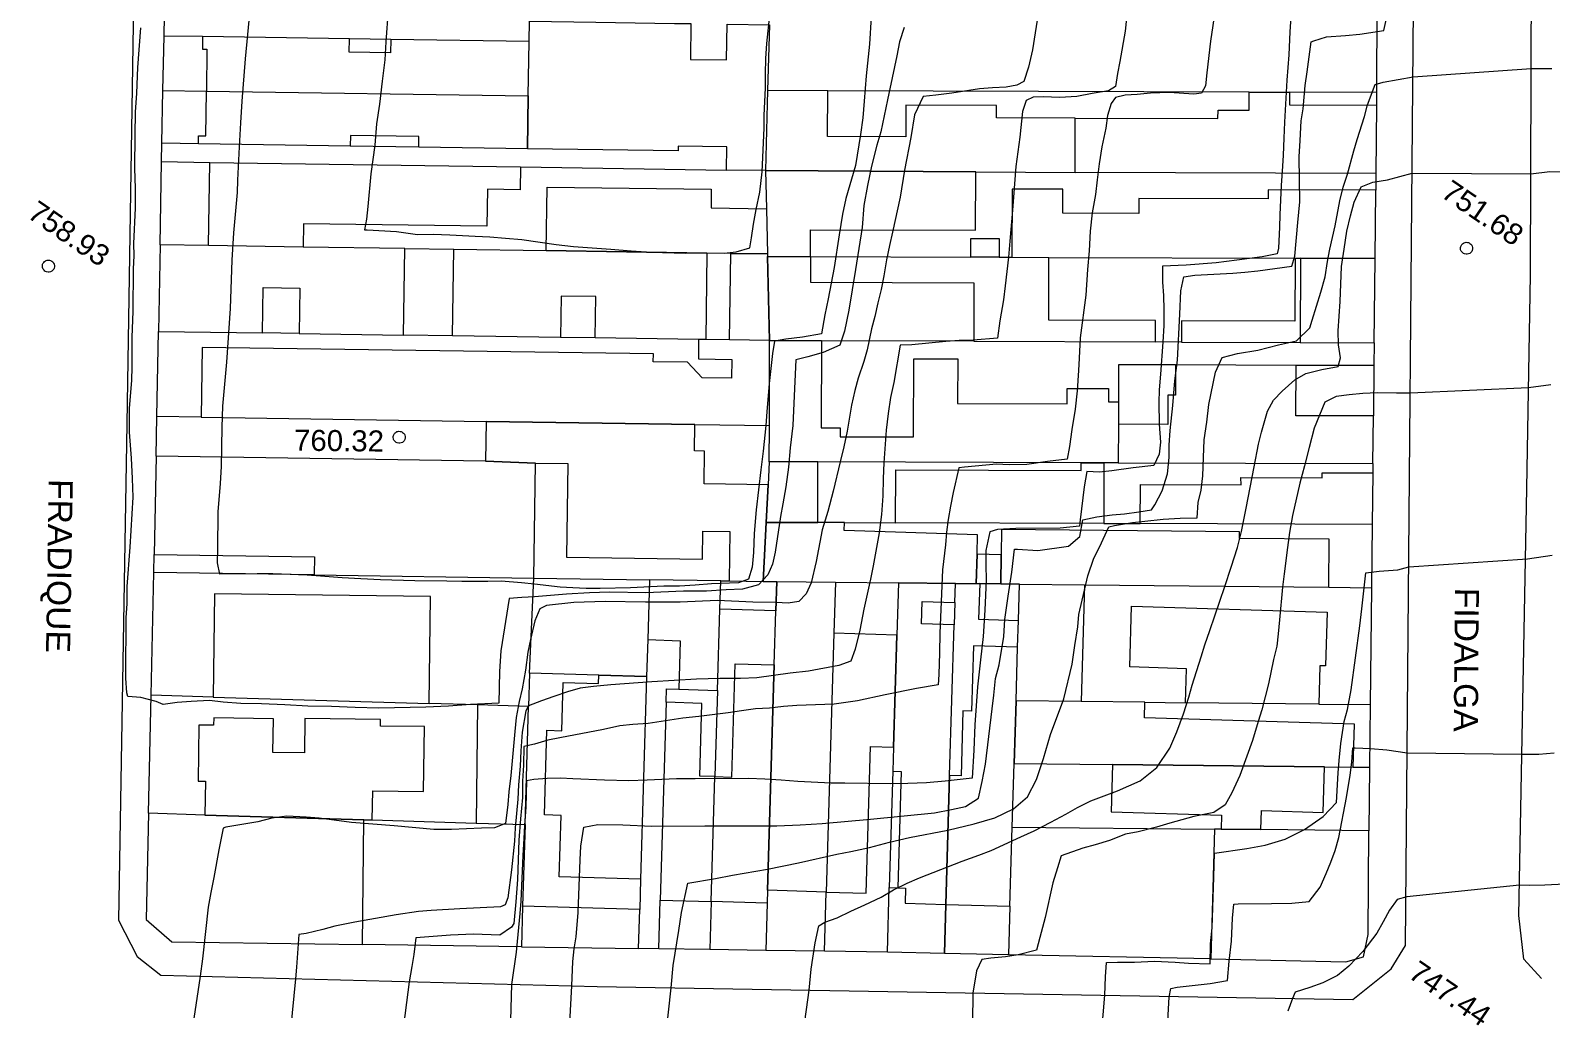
# Model space of a CAD drawing. Header units: metres. Extents: x 322294 to 7190115, y 7390841 to 10157759.
# Drawn here: x 323937 to 324063.3, y 7393684.5 to 7393765.8 of the extents above; entities that cross this region are included whole.
import ezdxf
from ezdxf.enums import TextEntityAlignment as Align

# ---------------------------------------------------------------- set-up
doc = ezdxf.new("R2010")
doc.units = ezdxf.units.M
doc.layers.get('0').update_dxf_attribs({"lineweight": 18})
for name, color, linetype, lineweight in [('100_SIST_VIARIO_MEIO_FIO', 1, 'Continuous', 18), ('160_P_SIMP_ASF_TOP', 7, 'Continuous', 18), ('206_MURO_E_MURO_ARRIMO', 7, 'Continuous', 18), ('214_PROJ_BEIRAL_EDIF', 10, 'Continuous', 18), ('600_CURVA_MESTRA', 14, 'Continuous', 18), ('604_CURVA_INTERM', 7, 'Continuous', 18), ('606_PTO_COTADO', 7, 'Continuous', 18), ('608_PTO_COTADO_INTERVIA', 1, 'Continuous', 18)]:
    doc.layers.add(name, color=color, linetype=linetype, lineweight=lineweight)
doc.styles.add('Style-Arial', font='arial.ttf', dxfattribs={"height": 1.75})

# ---------------------------------------------------------------- blocks, each defined once
blk = doc.blocks.new('SP09')
at = {"color": 0, "linetype": 'Continuous'}
blk.add_lwpolyline([(-0.03, -0.51), (-0.14, -0.49), (-0.24, -0.46), (-0.31, -0.42), (-0.35, -0.39), (-0.42, -0.31), (-0.47, -0.24), (-0.51, -0.15), (-0.52, -0.09), (-0.52, 0.03), (-0.51, 0.11), (-0.48, 0.2), (-0.44, 0.27), (-0.4, 0.33), (-0.32, 0.39), (-0.23, 0.44), (-0.15, 0.48), (-0.1, 0.48), (-0.03, 0.48), (0.08, 0.48), (0.19, 0.44), (0.27, 0.4), (0.35, 0.32), (0.41, 0.23), (0.46, 0.11), (0.48, 0.03), (0.48, -0.03), (0.47, -0.08), (0.44, -0.21), (0.38, -0.3), (0.31, -0.38), (0.23, -0.44), (0.1, -0.49), (0.02, -0.51)], close=True, dxfattribs=at)

msp = doc.modelspace()

# ---------------------------------------------------------------- linework, layer by layer
at = {"layer": '100_SIST_VIARIO_MEIO_FIO'}
for points in [[(323990.408, 7393900.111), (323984.434, 7393900.16), (323952.777, 7393900.413), (323950.067, 7393899.468), (323948.679, 7393897.831), (323947.925, 7393895.692), (323946.664, 7393836.094), (323945.014, 7393733.09), (323944.337, 7393691.847), (323945.896, 7393688.851), (323947.85, 7393687.281), (323984.107, 7393686.335), (324046.88, 7393685.265), (324050.056, 7393687.828), (324051.265, 7393689.751), (324052.699, 7393858.481)], [(324062.552, 7393687.01), (324061.091, 7393688.617), (324060.676, 7393692.233), (324061.319, 7393727.717), (324061.64, 7393745.459), (324061.802, 7393795.478), (324061.846, 7393817.528), (324062.314, 7393852.055)]]:
    msp.add_lwpolyline(points, dxfattribs=at)
at = {"layer": '206_MURO_E_MURO_ARRIMO'}
for p, q in [((324048.86, 7393767.932), (324048.855, 7393760.601)), ((323948.113, 7393765.289), (323948.144, 7393766.977)), ((323948.028, 7393760.763), (323948.113, 7393765.289)), ((323947.946, 7393756.381), (323948.028, 7393760.763)), ((324048.855, 7393760.601), (324048.844, 7393759.556)), ((323947.917, 7393754.859), (323947.946, 7393756.381)), ((323947.788, 7393747.943), (323947.917, 7393754.859)), ((324048.788, 7393753.876), (324048.775, 7393752.495)), ((323947.521, 7393733.695), (323947.653, 7393740.761)), ((324048.65, 7393739.809), (324048.631, 7393737.915)), ((324048.631, 7393737.915), (324048.59, 7393733.741)), ((323947.459, 7393730.39), (323947.521, 7393733.695)), ((324048.551, 7393729.778), (324048.542, 7393729.007)), ((324048.493, 7393724.733), (324048.433, 7393719.472)), ((323947.278, 7393720.731), (323947.306, 7393722.217)), ((323947.048, 7393710.538), (323947.278, 7393720.731)), ((324048.433, 7393719.472), (324048.322, 7393709.76)), ((323946.827, 7393700.73), (323947.048, 7393710.538)), ((324048.322, 7393709.76), (324048.262, 7393704.563)), ((324048.262, 7393704.563), (324048.202, 7393699.285)), ((323989.218, 7393689.47), (323987.538, 7393689.494)), ((323993.453, 7393689.41), (323989.218, 7393689.47)), ((323998.104, 7393689.343), (323993.453, 7393689.41)), ((324002.982, 7393689.273), (323998.104, 7393689.343)), ((324008.209, 7393689.199), (324002.982, 7393689.273)), ((324035.066, 7393688.636), (324018.275, 7393688.988))]:
    msp.add_line(p, q, dxfattribs=at)
for points in [[(323951.316, 7393765.241), (323948.113, 7393765.289)], [(323966.946, 7393765.011), (323963.513, 7393765.061)], [(323948.028, 7393760.763), (323951.634, 7393760.709)], [(324038.277, 7393760.635), (324003.254, 7393760.746)], [(324048.855, 7393760.601), (324041.608, 7393760.624)], [(323950.985, 7393756.337), (323947.946, 7393756.381)], [(323969.277, 7393756.067), (323963.586, 7393756.151)], [(323947.917, 7393754.859), (323951.919, 7393754.799)], [(323977.735, 7393754.414), (323994.837, 7393754.159)], [(323968.117, 7393747.641), (323972.19, 7393747.58)], [(324001.826, 7393746.974), (324015.147, 7393746.931)], [(324017.494, 7393746.923), (324018.559, 7393746.92)], [(323959.355, 7393740.586), (323956.296, 7393740.632)], [(323972.092, 7393740.395), (323968.018, 7393740.456)], [(323983.945, 7393740.218), (323981.052, 7393740.261)], [(324015.384, 7393739.937), (324030.469, 7393739.879)], [(324032.63, 7393739.871), (324042.504, 7393739.833)], [(324032.148, 7393737.969), (324027.419, 7393737.984), (324027.408, 7393734.903)], [(324048.631, 7393737.915), (324042.166, 7393737.936)], [(323951.199, 7393733.64), (323947.521, 7393733.695)], [(324004.646, 7393724.876), (324008.893, 7393724.862)], [(324026.18, 7393724.806), (324029.218, 7393724.796)], [(323960.599, 7393720.537), (323947.278, 7393720.731)], [(324044.879, 7393719.509), (324048.433, 7393719.472)], [(324013.806, 7393718.231), (324013.751, 7393716.387)], [(323978.477, 7393712.381), (323978.395, 7393709.602)], [(323989.825, 7393709.951), (323989.858, 7393711.066), (323990.884, 7393711.036)], [(323994.092, 7393710.942), (323993.88, 7393703.787)], [(323952.193, 7393710.384), (323947.048, 7393710.538)], [(323974.167, 7393709.729), (323970.138, 7393709.849)], [(324029.605, 7393709.957), (324032.972, 7393709.921)], [(324044.049, 7393709.805), (324048.322, 7393709.76)], [(324008.655, 7393704.229), (324008.369, 7393694.576)], [(324046.902, 7393704.577), (324048.262, 7393704.563)], [(324018.589, 7393699.588), (324035.385, 7393699.416)], [(323987.709, 7393695.25), (323987.634, 7393692.732)], [(323989.218, 7393689.47), (323989.338, 7393693.526)], [(323993.571, 7393693.4), (323993.453, 7393689.41)], [(323998.22, 7393693.261), (323998.104, 7393689.343)], [(324002.982, 7393689.273), (324003.128, 7393694.192)]]:
    msp.add_lwpolyline(points, dxfattribs=at)
at = {"layer": '214_PROJ_BEIRAL_EDIF'}
for points in [[(323994.837, 7393754.159), (323994.859, 7393756.085), (323990.827, 7393756.146), (323990.819, 7393755.763), (323978.315, 7393755.933), (323978.378, 7393760.312), (323978.444, 7393764.841), (323978.468, 7393766.525), (323983.979, 7393766.443), (323990.534, 7393766.345), (323991.877, 7393766.325), (323991.841, 7393763.355), (323994.856, 7393763.314), (323994.891, 7393766.28), (323998.409, 7393766.227), (323998.26, 7393760.762), (323998.077, 7393754.11)], [(323951.634, 7393760.709), (323978.378, 7393760.312), (323978.444, 7393764.841), (323966.946, 7393765.011), (323966.929, 7393763.908), (323963.496, 7393763.958), (323963.513, 7393765.061), (323951.316, 7393765.241), (323951.308, 7393764.202), (323951.683, 7393764.199)], [(323951.634, 7393760.709), (323978.378, 7393760.312), (323978.315, 7393755.933), (323969.277, 7393756.067), (323969.291, 7393756.954), (323963.595, 7393757.028), (323963.586, 7393756.151), (323950.985, 7393756.337), (323950.991, 7393756.999), (323951.581, 7393756.995)], [(324003.254, 7393760.746), (323998.26, 7393760.762), (323998.077, 7393754.11), (324015.543, 7393754.006), (324023.806, 7393753.956), (324023.817, 7393758.482), (324017.261, 7393758.503), (324017.263, 7393759.532), (324009.749, 7393759.554), (324009.737, 7393756.919), (324003.244, 7393756.945)], [(324038.277, 7393760.635), (324041.608, 7393760.624), (324041.603, 7393759.577), (324048.844, 7393759.556), (324048.788, 7393753.876), (324023.806, 7393753.956), (324023.817, 7393758.482), (324035.672, 7393758.442), (324035.681, 7393759.127), (324038.271, 7393759.121)], [(323977.735, 7393754.414), (323977.707, 7393752.518), (323974.987, 7393752.565), (323974.942, 7393749.492), (323959.711, 7393749.7), (323959.683, 7393747.766), (323951.821, 7393747.883), (323951.919, 7393754.799)], [(324001.826, 7393746.974), (324001.832, 7393749.208), (324015.528, 7393749.167), (324015.543, 7393754.006), (323998.077, 7393754.11), (323998.153, 7393750.945), (323998.243, 7393747.193), (323998.248, 7393746.985)], [(323998.243, 7393747.193), (323995.202, 7393747.239), (323993.217, 7393747.268), (323979.858, 7393747.467), (323979.932, 7393752.739), (323993.582, 7393752.56), (323993.562, 7393751.01), (323998.153, 7393750.945)], [(324018.559, 7393746.92), (324021.632, 7393746.91), (324042.079, 7393746.845), (324042.525, 7393746.843), (324048.719, 7393746.823), (324048.775, 7393752.495), (324039.856, 7393752.519), (324039.854, 7393751.756), (324029.101, 7393751.792), (324029.096, 7393750.547), (324022.783, 7393750.571), (324022.792, 7393752.565), (324018.582, 7393752.578)], [(323956.296, 7393740.632), (323956.342, 7393744.396), (323959.406, 7393744.356), (323959.355, 7393740.586), (323968.018, 7393740.456), (323968.117, 7393747.641), (323959.683, 7393747.766), (323951.821, 7393747.883), (323947.788, 7393747.943), (323947.653, 7393740.761)], [(323979.858, 7393747.467), (323993.217, 7393747.268), (323993.118, 7393740.081), (323992.528, 7393740.09), (323983.945, 7393740.218), (323983.986, 7393743.655), (323981.102, 7393743.693), (323981.052, 7393740.261), (323972.092, 7393740.395), (323972.19, 7393747.58)], [(324017.494, 7393746.923), (324015.147, 7393746.931), (324015.153, 7393748.478), (324017.5, 7393748.47)], [(323995.104, 7393740.051), (323995.202, 7393747.239), (323998.243, 7393747.193), (323998.248, 7393746.985), (323998.419, 7393740.002)], [(324015.384, 7393739.937), (324002.725, 7393739.985), (323998.419, 7393740.002), (323998.248, 7393746.985), (324001.826, 7393746.974), (324001.82, 7393744.839), (324015.394, 7393744.797)], [(324032.63, 7393739.871), (324030.469, 7393739.879), (324030.473, 7393741.662), (324021.614, 7393741.685), (324021.632, 7393746.91), (324042.079, 7393746.845), (324042.058, 7393741.601), (324032.636, 7393741.634)], [(324048.65, 7393739.809), (324048.719, 7393746.823), (324042.525, 7393746.843), (324042.504, 7393739.833)], [(323995.104, 7393740.051), (323993.118, 7393740.081), (323992.528, 7393740.09), (323992.507, 7393738.469), (323995.297, 7393738.436), (323995.265, 7393736.869), (323992.828, 7393736.903), (323991.607, 7393738.201), (323988.759, 7393738.238), (323988.765, 7393738.9), (323951.273, 7393739.408), (323951.199, 7393733.64), (323974.874, 7393733.288), (323992.22, 7393733.029), (323998.405, 7393732.937), (323998.419, 7393740.002)], [(324027.391, 7393729.845), (324026.196, 7393729.848), (324024.31, 7393729.854), (324002.437, 7393729.923), (323998.397, 7393729.936), (323998.405, 7393732.937), (323998.419, 7393740.002), (324002.725, 7393739.985), (324002.704, 7393732.74), (324004.279, 7393732.739), (324004.278, 7393732.012), (324010.388, 7393731.994), (324010.406, 7393738.493), (324014.056, 7393738.476), (324014.041, 7393734.776), (324023.139, 7393734.747), (324023.139, 7393736.02), (324026.586, 7393736.009), (324026.583, 7393734.908), (324027.408, 7393734.903), (324027.402, 7393733.047)], [(324027.402, 7393733.047), (324027.391, 7393729.845), (324048.551, 7393729.778), (324048.59, 7393733.741), (324042.148, 7393733.755), (324042.166, 7393737.936), (324032.148, 7393737.969), (324032.132, 7393735.469), (324031.514, 7393735.468), (324031.507, 7393733.036)], [(323995.07, 7393720.034), (323997.882, 7393719.993), (323998.136, 7393724.897), (323998.297, 7393728.012), (323992.983, 7393728.092), (323993.021, 7393730.818), (323992.191, 7393730.829), (323992.22, 7393733.029), (323974.874, 7393733.288), (323974.828, 7393729.98), (323978.981, 7393729.824), (323981.66, 7393729.792), (323981.559, 7393722.005), (323992.838, 7393721.85), (323992.868, 7393724.158), (323995.125, 7393724.126)], [(323978.981, 7393729.824), (323974.828, 7393729.98), (323947.459, 7393730.39), (323947.306, 7393722.217), (323960.615, 7393722.031), (323960.599, 7393720.537), (323978.841, 7393720.271)], [(323998.297, 7393728.012), (323998.136, 7393724.897), (324002.422, 7393724.883), (324002.437, 7393729.923), (323998.397, 7393729.936)], [(324008.893, 7393724.862), (324008.905, 7393729.265), (324024.307, 7393729.218), (324024.31, 7393729.854), (324026.196, 7393729.848), (324026.18, 7393724.806)], [(324029.218, 7393724.796), (324029.232, 7393728.036), (324037.589, 7393728.006), (324037.583, 7393728.616), (324044.32, 7393728.593), (324044.32, 7393729.017), (324048.542, 7393729.007), (324048.493, 7393724.733)], [(324004.646, 7393724.876), (324002.422, 7393724.883), (323998.136, 7393724.897), (323997.882, 7393719.993), (323999.013, 7393719.982), (324003.891, 7393719.931), (324009.119, 7393719.877), (324013.854, 7393719.829), (324015.581, 7393719.811), (324015.658, 7393722.26), (324015.709, 7393723.873), (324004.626, 7393724.208)], [(324019.187, 7393719.774), (324024.597, 7393719.718), (324044.879, 7393719.509), (324044.919, 7393723.49), (324037.454, 7393723.564), (324037.455, 7393724.097), (324017.686, 7393724.3), (324017.668, 7393722.203), (324017.642, 7393719.79)], [(324015.883, 7393719.808), (324017.642, 7393719.79), (324017.668, 7393722.203), (324015.658, 7393722.26), (324015.581, 7393719.811)], [(323988.299, 7393715.155), (323988.208, 7393712.088), (323984.237, 7393712.208), (323978.477, 7393712.381), (323978.841, 7393720.271), (323988.447, 7393720.131)], [(323990.884, 7393711.036), (323994.092, 7393710.942), (323994.292, 7393717.676), (323994.362, 7393720.045), (323988.447, 7393720.131), (323988.299, 7393715.155), (323991.003, 7393715.07)], [(323994.362, 7393720.045), (323995.07, 7393720.034), (323997.882, 7393719.993), (323999.013, 7393719.982), (323998.941, 7393717.536), (323994.292, 7393717.676)], [(324003.765, 7393715.682), (324003.128, 7393694.192), (323998.252, 7393694.34), (323998.807, 7393713.053), (323998.941, 7393717.536), (323999.013, 7393719.982), (324003.891, 7393719.931)], [(324009.075, 7393694.546), (324009.726, 7393694.524), (324009.688, 7393693.265), (324013.061, 7393693.165), (324013.379, 7393703.866), (324013.751, 7393716.387), (324011.033, 7393716.47), (324011.085, 7393718.314), (324013.806, 7393718.231), (324013.854, 7393719.829), (324009.119, 7393719.877), (324008.99, 7393715.528), (324008.714, 7393706.226), (324008.655, 7393704.229), (324009.358, 7393704.209)], [(324019.097, 7393716.751), (324019.187, 7393719.774), (324017.642, 7393719.79), (324015.883, 7393719.808), (324015.79, 7393716.846)], [(324018.899, 7393710.069), (324019.031, 7393714.53), (324019.097, 7393716.751), (324019.187, 7393719.774), (324024.597, 7393719.718), (324024.308, 7393710.012)], [(323952.193, 7393710.384), (323970.138, 7393709.849), (323970.258, 7393718.731), (323952.31, 7393718.971)], [(324044.049, 7393709.805), (324032.972, 7393709.921), (324033.056, 7393712.745), (324028.354, 7393712.889), (324028.499, 7393717.93), (324044.744, 7393717.451), (324044.609, 7393712.973), (324044.146, 7393712.987)], [(324003.128, 7393694.192), (324006.448, 7393694.092), (324006.813, 7393706.281), (324008.714, 7393706.226), (324008.99, 7393715.528), (324003.765, 7393715.682)], [(324018.394, 7393693.006), (324018.589, 7393699.588), (324018.745, 7393704.867), (324018.899, 7393710.069), (324019.031, 7393714.53), (324015.367, 7393714.638), (324015.208, 7393709.207), (324014.485, 7393709.23), (324014.326, 7393703.834), (324013.379, 7393703.866), (324013.061, 7393693.165)], [(323987.709, 7393695.25), (323980.947, 7393695.448), (323981.102, 7393700.556), (323979.718, 7393700.607), (323979.925, 7393707.63), (323981.162, 7393707.595), (323981.278, 7393711.601), (323984.217, 7393711.502), (323984.237, 7393712.208), (323988.208, 7393712.088)], [(323993.571, 7393693.4), (323993.88, 7393703.787), (323995.289, 7393703.742), (323995.569, 7393713.153), (323998.807, 7393713.053), (323998.252, 7393694.34), (323998.22, 7393693.261)], [(323974.167, 7393709.729), (323974.034, 7393699.922), (323978.105, 7393699.801), (323978.395, 7393709.602)], [(323989.825, 7393709.951), (323989.338, 7393693.526), (323993.571, 7393693.4), (323993.88, 7393703.787), (323992.619, 7393703.827), (323992.794, 7393709.866)], [(324029.605, 7393709.957), (324024.308, 7393710.012), (324018.899, 7393710.069), (324018.745, 7393704.867), (324026.923, 7393704.783), (324044.517, 7393704.602), (324046.902, 7393704.577), (324047.006, 7393708.141), (324029.569, 7393708.649)], [(323951.517, 7393700.591), (323964.71, 7393700.199), (323965.42, 7393700.178), (323965.456, 7393702.6), (323969.669, 7393702.537), (323969.741, 7393707.931), (323966.1, 7393707.978), (323966.107, 7393708.519), (323959.826, 7393708.606), (323959.783, 7393705.749), (323957.165, 7393705.786), (323957.199, 7393708.576), (323952.243, 7393708.651), (323952.227, 7393708.044), (323951.015, 7393708.062), (323950.949, 7393703.403), (323951.554, 7393703.401)], [(324044.517, 7393704.602), (324026.923, 7393704.783), (324026.811, 7393700.841), (324035.975, 7393700.573), (324035.946, 7393699.411), (324039.24, 7393699.377), (324039.291, 7393700.954), (324044.404, 7393700.807)], [(323951.517, 7393700.591), (323946.827, 7393700.73), (323946.629, 7393691.901), (323948.765, 7393690.048), (323964.612, 7393689.822), (323964.71, 7393700.199)], [(323978.105, 7393699.801), (323977.904, 7393693.025), (323977.804, 7393689.633), (323964.612, 7393689.822), (323964.71, 7393700.199), (323965.42, 7393700.178), (323974.034, 7393699.922)], [(324039.24, 7393699.377), (324035.946, 7393699.411), (324035.385, 7393699.416), (324035.066, 7393688.636), (324046.302, 7393688.401), (324047.766, 7393688.804), (324048.151, 7393690.674), (324048.202, 7393699.285)], [(324013.061, 7393693.165), (324012.94, 7393689.1), (324008.209, 7393689.199), (324008.369, 7393694.576), (324009.075, 7393694.546), (324009.726, 7393694.524), (324009.688, 7393693.265)], [(323977.804, 7393689.633), (323987.538, 7393689.494), (323987.634, 7393692.732), (323977.904, 7393693.025)], [(324013.061, 7393693.165), (324018.394, 7393693.006), (324018.275, 7393688.988), (324012.94, 7393689.1)]]:
    msp.add_lwpolyline(points, close=True, dxfattribs=at)
at = {"layer": '600_CURVA_MESTRA'}
for points, elevation in [([(324006.873, 7393766.872), (324006.725, 7393764.622), (324006.452, 7393761.996), (324006.292, 7393759.887), (324006.163, 7393758.496), (324005.973, 7393757.123), (324005.549, 7393754.541), (324004.753, 7393751.788), (324004.492, 7393750.488), (324004.209, 7393748.767), (324003.797, 7393746.079), (324003.28, 7393743.45), (324003.014, 7393742.142), (324002.747, 7393740.567), (324001.151, 7393740.291), (323999.762, 7393740.103), (323998.828, 7393739.944), (323998.659, 7393738.919), (323998.399, 7393736.418), (323998.18, 7393734.083), (323998.105, 7393732.946), (323997.894, 7393730.8), (323997.685, 7393729.257), (323997.307, 7393725.928), (323997.145, 7393723.978), (323997.075, 7393722.389), (323996.979, 7393721.17), (323996.683, 7393720.172), (323995.851, 7393719.867), (323993.61, 7393719.793), (323992.228, 7393719.686), (323990.94, 7393719.611), (323989.636, 7393719.584), (323986.863, 7393719.448), (323984.338, 7393719.408), (323983.179, 7393719.415), (323982.087, 7393719.449), (323981.017, 7393719.515), (323978.906, 7393719.762), (323977.82, 7393719.875), (323976.136, 7393720), (323975.026, 7393719.973), (323972.86, 7393719.979), (323971.601, 7393720.017), (323968.963, 7393720.043), (323966.091, 7393720.133), (323964.475, 7393720.198), (323962.92, 7393720.282), (323961.471, 7393720.414), (323959.994, 7393720.506), (323957.16, 7393720.617), (323955.857, 7393720.626), (323952.752, 7393720.589), (323952.545, 7393721.536), (323952.58, 7393722.632), (323952.626, 7393725.762), (323952.808, 7393728.13), (323952.883, 7393729.548), (323952.935, 7393732.812), (323953, 7393734.557), (323953.329, 7393738.211), (323953.646, 7393742.674), (323953.773, 7393746.681), (323953.924, 7393748.935), (323954.215, 7393752.298), (323954.244, 7393753.33), (323954.374, 7393756.083), (323954.506, 7393758.087), (323954.594, 7393759.875), (323954.877, 7393763.402), (323955.261, 7393767.427)], 760), ([(324041.728, 7393766.887), (324041.643, 7393765.649), (324041.568, 7393763.736), (324041.399, 7393761.633), (324041.21, 7393758.137), (324041.14, 7393756.815), (324041.094, 7393755.404), (324041.015, 7393754.051), (324040.92, 7393752.904), (324040.813, 7393750.432), (324040.795, 7393749.414), (324040.711, 7393747.665), (324040.583, 7393747.195), (324039.348, 7393746.95), (324037.242, 7393746.672), (324035.525, 7393746.467), (324033.034, 7393746.247), (324031.056, 7393746.173), (324031.072, 7393744.852), (324031.135, 7393743.742), (324031.178, 7393742.548), (324031.178, 7393741.239), (324031.104, 7393739.859), (324030.89, 7393737.193), (324030.776, 7393735.913), (324030.757, 7393734.86), (324030.792, 7393733.053), (324030.911, 7393731.565), (324030.796, 7393730.565), (324030.34, 7393729.617), (324028.637, 7393729.414), (324026.842, 7393729.166), (324025.817, 7393729.068), (324024.791, 7393729.129), (324024.55, 7393727.839), (324024.226, 7393725.103), (324024.18, 7393724.576), (324022.55, 7393724.409), (324018.886, 7393724.387), (324017.348, 7393724.301), (324016.727, 7393724.121), (324016.391, 7393722.569), (324016.389, 7393721.382), (324016.412, 7393720.106), (324016.304, 7393717.597), (324016.165, 7393715.413), (324015.957, 7393713.482), (324015.828, 7393712.48), (324015.695, 7393711.225), (324015.46, 7393708.088), (324015.377, 7393705.987), (324015.247, 7393703.639), (324013.006, 7393703.394), (324011.454, 7393703.27), (324009.905, 7393703.204), (324008.462, 7393703.186), (324004.685, 7393703.23), (324003.545, 7393703.247), (324000.779, 7393703.385), (323999.371, 7393703.49), (323998.019, 7393703.568), (323996.671, 7393703.619), (323992.25, 7393703.607), (323990.699, 7393703.591), (323988.254, 7393703.473), (323986.731, 7393703.426), (323984.698, 7393703.485), (323982.079, 7393703.608), (323981.058, 7393703.641), (323979.94, 7393703.619), (323978.849, 7393703.53), (323978.235, 7393703.43), (323978.186, 7393701.254), (323978.075, 7393699.742), (323978.02, 7393698.643), (323977.924, 7393697.229), (323977.75, 7393693.421), (323977.673, 7393692.406), (323977.501, 7393690.669), (323977.382, 7393689.187), (323976.968, 7393686.521), (323976.705, 7393676.607)], 755)]:
    msp.add_lwpolyline(points, dxfattribs=dict(at, elevation=elevation))
at = {"layer": '600_CURVA_MESTRA', "elevation": 750, "flags": 128}
msp.add_lwpolyline([(324025.461, 7393676.163), (324026.268, 7393685.616), (324026.317, 7393687.139), (324026.419, 7393688.331), (324027.332, 7393688.372), (324028.733, 7393688.381), (324030.398, 7393688.44), (324032.103, 7393688.363), (324033.219, 7393688.276), (324035.021, 7393688.217), (324035.06, 7393689.9), (324035.185, 7393691.232), (324035.328, 7393695.438), (324035.376, 7393697.418), (324038.074, 7393697.799), (324039.601, 7393698.099), (324041.252, 7393698.579), (324042.855, 7393699.396), (324044.403, 7393700.469), (324045.519, 7393701.62), (324045.659, 7393704.106), (324045.73, 7393705.112), (324045.874, 7393706.541), (324046.158, 7393708.371), (324046.426, 7393709.363), (324046.735, 7393710.982), (324047.459, 7393716.317), (324047.63, 7393717.716), (324047.948, 7393720.71), (324049.068, 7393720.84), (324050.62, 7393720.964), (324051.532, 7393721.193), (324061.394, 7393721.874), (324063.434, 7393722.183)], dxfattribs=at)
at = {"layer": '604_CURVA_INTERM'}
for points, elevation in [([(324020.8, 7393767.485), (324020.26, 7393764.133), (324019.936, 7393762.706), (324019.538, 7393761.524), (324018.974, 7393761.202), (324018.073, 7393761.05), (324016.94, 7393760.989), (324015.849, 7393760.901), (324013.57, 7393760.548), (324012.242, 7393760.379), (324011.17, 7393760.265), (324010.474, 7393758.754), (324010.15, 7393756.867), (324009.635, 7393754.152), (324009.27, 7393751.905), (324008.639, 7393749.003), (324008.378, 7393747.897), (324008.124, 7393746.713), (324007.921, 7393745.373), (324007.695, 7393744.231), (324007.426, 7393743.13), (324007.17, 7393741.996), (324006.893, 7393740.974), (324006.535, 7393739.231), (324006.242, 7393738.256), (324005.786, 7393736.883), (324005.509, 7393735.86), (324005.233, 7393734.643), (324004.861, 7393732.474), (324004.58, 7393731.162), (324004.298, 7393729.937), (324003.704, 7393727.496), (324003.26, 7393725.787), (324002.802, 7393724.27), (324002.294, 7393721.636), (324001.888, 7393719.878), (324001.456, 7393718.965), (324000.84, 7393718.313), (323999.958, 7393718.182), (323998.975, 7393718.234), (323997.021, 7393718.273), (323994.106, 7393718.411), (323990.997, 7393718.263), (323988.118, 7393718.272), (323984.754, 7393718.335), (323982.165, 7393718.255), (323979.902, 7393717.981), (323979.328, 7393717.719), (323978.925, 7393716.73), (323978.55, 7393715.156), (323978.351, 7393714.105), (323978.132, 7393712.618), (323977.862, 7393711.057), (323977.615, 7393710.026), (323977.371, 7393708.678), (323977.247, 7393707.526), (323977.049, 7393705.079), (323976.934, 7393703.885), (323976.772, 7393702.517), (323976.689, 7393701.459), (323976.491, 7393699.897), (323975.563, 7393699.515), (323974.481, 7393699.493), (323972.005, 7393699.383), (323970.516, 7393699.386), (323967.222, 7393699.692), (323963.689, 7393699.968), (323960.995, 7393700.336), (323959.936, 7393700.419), (323958.32, 7393700.484), (323957.067, 7393700.337), (323955.915, 7393700.035), (323953.238, 7393699.579), (323953.029, 7393699.504), (323952.661, 7393697.695), (323952.249, 7393695.395), (323951.997, 7393694.161), (323951.785, 7393692.949), (323951.31, 7393688.631), (323951.11, 7393687.196), (323949.656, 7393677.417)], 758), ([(324063.312, 7393736.33), (324061.47, 7393736.058), (324051.655, 7393735.632), (324050.51, 7393735.625), (324048.921, 7393735.659), (324047.714, 7393735.614), (324046.57, 7393735.501), (324045.489, 7393735.357), (324044.562, 7393734.889), (324043.666, 7393732.715), (324043.243, 7393731.125), (324042.862, 7393729.58), (324042.467, 7393728.154), (324041.855, 7393725.457), (324041.626, 7393724.062), (324041.443, 7393722.805), (324041.166, 7393720.632), (324041.046, 7393719.501), (324040.794, 7393716.8), (324040.685, 7393715.651), (324040.553, 7393714.626), (324040.286, 7393713.512), (324039.86, 7393711.476), (324039.313, 7393709.317), (324039.01, 7393708.361), (324038.537, 7393706.769), (324037.501, 7393703.878), (324036.831, 7393702.423), (324036.266, 7393701.44), (324035.337, 7393700.792), (324033.665, 7393700.458), (324031.672, 7393699.921), (324030.561, 7393699.591), (324029.045, 7393699.2), (324027.98, 7393699.009), (324026.661, 7393698.482), (324025.464, 7393698.115), (324024.439, 7393697.823), (324022.648, 7393697.208), (324022.33, 7393696.214), (324021.961, 7393694.951), (324021.303, 7393692.081), (324020.862, 7393690.43), (324020.61, 7393689.355), (324019.071, 7393688.967), (324018.026, 7393688.822), (324016.81, 7393688.71), (324016.057, 7393688.584), (324015.606, 7393687.644), (324015.3, 7393685.803), (324015.189, 7393676.226)], 751)]:
    msp.add_lwpolyline(points, dxfattribs=dict(at, elevation=elevation))
at = {"layer": '604_CURVA_INTERM', "flags": 128}
for points, elevation in [([(324028.126, 7393767.313), (324027.96, 7393765.692), (324027.525, 7393763.166), (324027.335, 7393762.181), (324027.149, 7393761.096), (324026.578, 7393760.739), (324025.222, 7393760.513), (324023.943, 7393760.275), (324022.536, 7393760.185), (324021.164, 7393760.252), (324020.333, 7393760.214), (324019.747, 7393759.937), (324019.436, 7393759.024), (324019.201, 7393756.894), (324018.867, 7393754.443), (324018.612, 7393750.835), (324018.376, 7393748.245), (324018.284, 7393746.926), (324018.004, 7393744.536), (324017.853, 7393743.378), (324017.539, 7393741.629), (324017.362, 7393740.186), (324015.346, 7393740.041), (324014.167, 7393740), (324013.059, 7393739.923), (324010.235, 7393739.641), (324009.28, 7393739.628), (324008.749, 7393736.501), (324008.481, 7393735.278), (324008.261, 7393733.95), (324008.118, 7393732.556), (324007.9, 7393729.832), (324007.855, 7393728.529), (324007.84, 7393727.109), (324007.728, 7393725.549), (324007.517, 7393724.021), (324007.032, 7393721.298), (324006.804, 7393720.169), (324006.248, 7393717.677), (324005.909, 7393715.945), (324005.542, 7393714.366), (324005.174, 7393713.37), (324004.176, 7393713.011), (324001.646, 7393712.539), (324000.132, 7393712.364), (323997.376, 7393711.986), (323995.997, 7393711.938), (323994.277, 7393711.941), (323992.354, 7393711.877), (323988.651, 7393711.639), (323985.236, 7393711.397), (323983.786, 7393711.264), (323982.692, 7393711.117), (323981.631, 7393710.825), (323980.486, 7393710.446), (323979.475, 7393710.085), (323978.396, 7393709.661), (323978.172, 7393709.248), (323977.872, 7393707.461), (323977.766, 7393705.916), (323977.71, 7393704.655), (323977.568, 7393703.093), (323977.514, 7393701.917), (323977.292, 7393699.528), (323977.221, 7393698.415), (323976.983, 7393696.042), (323976.683, 7393693.707), (323976.464, 7393693.135), (323976.063, 7393692.976), (323972.686, 7393692.806), (323970.309, 7393692.665), (323969.249, 7393692.568), (323967.409, 7393692.289), (323963.953, 7393691.688), (323962.312, 7393691.346), (323961.305, 7393691.079), (323959.922, 7393690.742), (323959.319, 7393690.658), (323959.112, 7393687.951), (323959.048, 7393686.989), (323958.073, 7393677.11)], 757), ([(323966.723, 7393767.466), (323966.549, 7393764.81), (323966.462, 7393763.309), (323966.232, 7393761.537), (323966.009, 7393759.626), (323965.762, 7393757.991), (323965.621, 7393756.237), (323965.304, 7393753.859), (323965.055, 7393751.128), (323964.944, 7393750.084), (323964.761, 7393749.196), (323964.983, 7393749.202), (323967.428, 7393749.054), (323969.18, 7393748.798), (323970.484, 7393748.826), (323971.845, 7393748.777), (323973.96, 7393748.661), (323975.194, 7393748.604), (323976.491, 7393748.515), (323977.845, 7393748.386), (323980.697, 7393747.983), (323982.123, 7393747.818), (323985.246, 7393747.581), (323986.925, 7393747.448), (323988.577, 7393747.346), (323991.447, 7393747.27), (323992.673, 7393747.29), (323994.651, 7393747.256), (323995.651, 7393747.371), (323996.776, 7393747.703), (323996.917, 7393748.528), (323997.081, 7393749.652), (323997.31, 7393750.889), (323997.618, 7393752.327), (323997.798, 7393754.022), (323997.969, 7393757.651), (323997.975, 7393758.702), (323998.09, 7393760.975), (323998.078, 7393762.16), (323998.105, 7393763.438), (323998.182, 7393764.682), (323998.508, 7393767.563)], 761), ([(324035.442, 7393767.462), (324035.062, 7393764.874), (324034.736, 7393762.224), (324034.625, 7393761.16), (324034.302, 7393760.534), (324033.68, 7393760.451), (324031.617, 7393760.591), (324030.066, 7393760.539), (324028.969, 7393760.443), (324027.953, 7393760.375), (324027.153, 7393760.175), (324026.81, 7393759.675), (324026.502, 7393758.702), (324026.361, 7393757.647), (324026.033, 7393756.09), (324025.796, 7393754.664), (324025.629, 7393753.36), (324025.497, 7393752.141), (324025.208, 7393750.606), (324025.055, 7393749.074), (324024.97, 7393747.447), (324024.828, 7393745.895), (324024.687, 7393743.761), (324024.233, 7393740.217), (324024.136, 7393738.537), (324024.098, 7393737.509), (324023.965, 7393735.829), (324023.804, 7393734.303), (324023.536, 7393732.62), (324023.334, 7393731.194), (324023.157, 7393730.14), (324021.515, 7393729.956), (324019.784, 7393729.712), (324018.314, 7393729.689), (324017.285, 7393729.728), (324014.603, 7393729.493), (324014.147, 7393729.43), (324013.679, 7393727.386), (324013.456, 7393726.23), (324013.267, 7393725.123), (324013.118, 7393724.073), (324013.027, 7393723.02), (324012.8, 7393720.957), (324012.638, 7393717.661), (324012.56, 7393715.69), (324012.547, 7393714.062), (324012.48, 7393712.265), (324012.416, 7393711.412), (324010.626, 7393711.099), (324008.017, 7393710.584), (324005.731, 7393710.078), (324003.788, 7393709.809), (324000.675, 7393709.689), (323999.57, 7393709.598), (323998.42, 7393709.477), (323997.262, 7393709.397), (323996.095, 7393709.251), (323994.969, 7393709.077), (323992.55, 7393708.784), (323991.205, 7393708.627), (323988.337, 7393708.192), (323987.066, 7393708.106), (323985.994, 7393707.993), (323984.611, 7393707.691), (323981.007, 7393706.997), (323980.009, 7393706.797), (323978.881, 7393706.479), (323978, 7393706.271), (323977.966, 7393704.718), (323977.903, 7393703.412), (323977.886, 7393702.038), (323977.718, 7393700.276), (323977.603, 7393698.506), (323977.476, 7393695.243), (323977.346, 7393693.368), (323977.184, 7393691.572), (323976.993, 7393691.272), (323976.002, 7393690.606), (323973.834, 7393690.697), (323971.914, 7393690.62), (323969.032, 7393690.377), (323968.858, 7393688.992), (323968.69, 7393688.004), (323968.476, 7393686.743), (323967.209, 7393676.863)], 756), ([(323981.715, 7393681.27), (323981.982, 7393686.39), (323982.087, 7393688.411), (323982.195, 7393689.488), (323982.355, 7393690.482), (323982.514, 7393692.482), (323982.676, 7393696.857), (323982.738, 7393697.991), (323983.003, 7393699.58), (323984.146, 7393699.814), (323986.239, 7393699.774), (323988.643, 7393699.654), (323993.037, 7393699.697), (323999.023, 7393699.691), (324000.951, 7393699.764), (324002.797, 7393699.892), (324006.807, 7393700.259), (324012.134, 7393700.778), (324013.524, 7393701.038), (324014.704, 7393701.308), (324015.778, 7393701.99), (324016.073, 7393703.376), (324016.35, 7393704.823), (324016.906, 7393709.401), (324017.059, 7393710.545), (324017.199, 7393711.916), (324017.486, 7393713.077), (324017.874, 7393715.43), (324017.972, 7393716.829), (324018.242, 7393718.778), (324018.542, 7393720.755), (324018.766, 7393722.674), (324019.024, 7393722.679), (324020.698, 7393722.574), (324023.244, 7393722.927), (324024.197, 7393723.716), (324024.448, 7393725.108), (324025.597, 7393725.351), (324026.869, 7393725.51), (324027.897, 7393725.593), (324029.094, 7393725.767), (324030.162, 7393725.944), (324030.43, 7393726.354), (324031.028, 7393727.508), (324031.484, 7393728.917), (324031.605, 7393730.277), (324031.621, 7393731.309), (324031.695, 7393732.531), (324031.927, 7393734.603), (324032.098, 7393736.656), (324032.297, 7393738.362), (324032.499, 7393742.176), (324032.588, 7393744.128), (324032.845, 7393745.298), (324033.748, 7393745.43), (324036.895, 7393745.6), (324037.895, 7393745.679), (324038.981, 7393745.795), (324041.796, 7393746.17), (324042.062, 7393747.018), (324042.32, 7393749.799), (324042.467, 7393751.517), (324042.432, 7393753.359), (324042.421, 7393755.27), (324042.51, 7393756.603), (324042.598, 7393758.253), (324042.758, 7393759.246), (324042.905, 7393761.194), (324043.089, 7393762.329), (324043.426, 7393764.802), (324043.633, 7393764.891), (324044.699, 7393765.226), (324046.254, 7393765.337), (324047.456, 7393765.446), (324049.452, 7393765.739), (324049.75, 7393767.111)], 754), ([(324009.616, 7393765.988), (324009.212, 7393764.82), (324008.995, 7393763.636), (324008.223, 7393759.982), (324007.665, 7393757.345), (324007.329, 7393756.218), (324006.888, 7393754.496), (324006.562, 7393752.888), (324006.26, 7393751.228), (324006.1, 7393749.386), (324005.573, 7393745.892), (324005.013, 7393742.529), (324004.644, 7393740.77), (324004.26, 7393739.626), (324002.887, 7393739.003), (324001.609, 7393738.643), (324000.611, 7393738.406), (324000.45, 7393734.794), (324000.351, 7393732.934), (324000.122, 7393731.079), (323999.982, 7393729.477), (323999.778, 7393727.835), (323999.535, 7393726.437), (323999.33, 7393725.378), (323998.887, 7393722.432), (323998.674, 7393721.414), (323998.288, 7393720.551), (323997.492, 7393719.703), (323996.181, 7393719.352), (323994.824, 7393719.301), (323993.184, 7393719.189), (323991.272, 7393719.177), (323988.145, 7393719.054), (323985.13, 7393719.096), (323983.454, 7393719.056), (323981.542, 7393718.937), (323978.893, 7393718.716), (323977.838, 7393718.663), (323976.786, 7393718.56), (323976.086, 7393714.215), (323975.986, 7393712.513), (323975.933, 7393709.87), (323973.565, 7393709.759), (323971.741, 7393709.628), (323969.876, 7393709.56), (323965.95, 7393709.475), (323963.993, 7393709.52), (323962.035, 7393709.601), (323960.064, 7393709.643), (323958.146, 7393709.745), (323956.205, 7393709.815), (323954.486, 7393709.854), (323953.039, 7393709.972), (323951.893, 7393710.103), (323950.361, 7393710.026), (323949.22, 7393709.935), (323948.055, 7393709.776), (323947.468, 7393710.029), (323946.183, 7393710.343), (323945.114, 7393710.421), (323945.016, 7393710.725), (323944.929, 7393711.945), (323944.955, 7393713.73), (323944.972, 7393715.498), (323944.967, 7393716.965), (323945.064, 7393718.166), (323945.05, 7393719.562), (323945.293, 7393722.825), (323945.541, 7393726.989), (323945.492, 7393728.542), (323945.404, 7393730.22), (323945.234, 7393732.387), (323945.251, 7393734.36), (323945.434, 7393736.699), (323945.468, 7393737.795), (323945.465, 7393740.271), (323945.538, 7393742.413), (323945.581, 7393745.95), (323945.631, 7393747.034), (323945.593, 7393748.056), (323945.741, 7393750.989), (323945.749, 7393752.633), (323945.699, 7393754.312), (323945.712, 7393757.069), (323945.738, 7393758.978), (323945.868, 7393760.544), (323945.942, 7393762.675), (323946.2, 7393765.98)], 759), ([(323989.17, 7393676.385), (323990.239, 7393686.23), (323990.404, 7393688.092), (323990.872, 7393690.985), (323991.091, 7393692.507), (323991.627, 7393694.916), (323993.92, 7393695.308), (323995.35, 7393695.589), (323998.247, 7393696.101), (324000.816, 7393696.631), (324004.007, 7393697.341), (324005.175, 7393697.559), (324006.724, 7393697.891), (324008.377, 7393698.322), (324010.041, 7393698.733), (324013.225, 7393699.327), (324015.406, 7393699.857), (324017.135, 7393700.345), (324018.693, 7393701.096), (324019.837, 7393702.093), (324020.591, 7393703.529), (324021.177, 7393705.285), (324021.76, 7393707.286), (324022.863, 7393710.239), (324023.561, 7393713.132), (324023.786, 7393714.663), (324024.042, 7393716.221), (324024.122, 7393717.257), (324024.865, 7393720.446), (324025.372, 7393721.929), (324025.828, 7393722.841), (324026.599, 7393724.531), (324027.069, 7393724.633), (324028.559, 7393724.897), (324029.597, 7393724.997), (324031.111, 7393725.172), (324032.521, 7393725.248), (324033.934, 7393725.274), (324034.025, 7393726.557), (324034.268, 7393727.566), (324034.403, 7393728.771), (324034.459, 7393730.285), (324034.539, 7393731.746), (324034.744, 7393733.23), (324034.912, 7393734.678), (324035.46, 7393737.37), (324036.031, 7393738.591), (324037.308, 7393738.916), (324038.979, 7393739.213), (324040.69, 7393739.641), (324042.184, 7393739.962), (324043.291, 7393741.047), (324043.502, 7393741.69), (324044.206, 7393744.008), (324044.583, 7393745.301), (324044.763, 7393746.572), (324044.956, 7393747.579), (324045.412, 7393749.534), (324045.807, 7393751.615), (324046.086, 7393752.746), (324046.438, 7393753.826), (324046.951, 7393755.742), (324047.238, 7393756.709), (324047.84, 7393758.612), (324048.105, 7393759.582), (324048.728, 7393761.252), (324049.399, 7393761.471), (324051.878, 7393761.902), (324061.696, 7393762.597), (324063.396, 7393762.594)], 753), ([(324001.249, 7393682.643), (324001.72, 7393686.034), (324001.889, 7393687.797), (324002.197, 7393689.962), (324002.501, 7393691.378), (324003.019, 7393691.69), (324004.024, 7393692.043), (324005.169, 7393692.617), (324006.324, 7393693.134), (324007.686, 7393693.777), (324008.712, 7393694.371), (324009.839, 7393694.919), (324010.877, 7393695.372), (324014.429, 7393696.768), (324015.811, 7393697.264), (324016.817, 7393697.653), (324019.306, 7393698.772), (324020.397, 7393699.285), (324021.796, 7393699.999), (324023.045, 7393700.67), (324023.992, 7393701.221), (324025.111, 7393701.775), (324026.213, 7393702.197), (324027.333, 7393702.593), (324029.196, 7393703.437), (324030.584, 7393704.523), (324031.667, 7393706.156), (324032.253, 7393707.488), (324032.813, 7393708.996), (324033.244, 7393710.385), (324033.532, 7393711.388), (324034.289, 7393713.731), (324034.591, 7393714.736), (324035.005, 7393715.907), (324036.229, 7393719.567), (324036.779, 7393721.165), (324037.3, 7393722.809), (324037.627, 7393724.136), (324038.013, 7393726.078), (324038.668, 7393729.509), (324039.042, 7393731.399), (324039.301, 7393732.397), (324039.795, 7393734.144), (324040.287, 7393735.055), (324041.018, 7393735.803), (324042.067, 7393736.733), (324042.962, 7393737.259), (324044.289, 7393737.586), (324045.665, 7393737.843), (324045.852, 7393738.575), (324045.691, 7393739.631), (324045.654, 7393740.797), (324045.83, 7393743.247), (324045.945, 7393746.138), (324046.149, 7393747.586), (324046.39, 7393749.07), (324046.676, 7393750.353), (324046.979, 7393751.503), (324047.556, 7393752.769), (324048.532, 7393753.166), (324049.755, 7393753.359), (324051.81, 7393753.901), (324061.667, 7393753.843), (324063.252, 7393754.036), (324064.653, 7393754.009)], 752), ([(324031.089, 7393676.129), (324031.627, 7393685.463), (324031.745, 7393686.176), (324032.292, 7393686.305), (324035.034, 7393686.608), (324036.463, 7393686.853), (324036.611, 7393688.449), (324036.788, 7393690.122), (324036.871, 7393692.029), (324036.994, 7393693.181), (324037.361, 7393693.221), (324040.132, 7393693.249), (324041.819, 7393693.269), (324043.26, 7393693.408), (324044.155, 7393694.589), (324044.66, 7393695.734), (324045.058, 7393696.686), (324045.395, 7393697.655), (324045.722, 7393698.716), (324046.353, 7393702.041), (324046.66, 7393703.904), (324046.796, 7393704.987), (324046.873, 7393706.159), (324047.081, 7393706.162), (324048.35, 7393706.104), (324049.692, 7393706.009), (324051.401, 7393705.766), (324060.919, 7393705.639), (324062.341, 7393705.643), (324063.613, 7393705.765)], 749), ([(324068.026, 7393695.202), (324066.785, 7393695.007), (324065.583, 7393694.897), (324062.832, 7393694.758), (324061.562, 7393694.744), (324060.722, 7393694.758), (324051.366, 7393693.791), (324050.551, 7393693.574), (324049.924, 7393692.695), (324049.404, 7393691.706), (324048.873, 7393690.773), (324047.703, 7393689.259), (324046.549, 7393688.037), (324045.616, 7393687.259), (324044.385, 7393686.648), (324043.304, 7393686.273), (324042.089, 7393685.881), (324041.875, 7393685.35), (324041.472, 7393684.308)], 748)]:
    msp.add_lwpolyline(points, dxfattribs=dict(at, elevation=elevation))

# ---------------------------------------------------------------- block references
at = {"layer": '606_PTO_COTADO', "rotation": 325.5688295630279}
for p in [(324056.344, 7393747.654, 751.68), (323938.538, 7393746.174, 758.93), (323967.675, 7393731.959, 760.32)]:
    msp.add_blockref('SP09', p, dxfattribs=at)

# ---------------------------------------------------------------- texts
at = {"layer": '160_P_SIMP_ASF_TOP', "style": 'Style-Arial'}
for s, rotation, p in [('FRADIQUE', 269.05856, (323939.544, 7393728.492)), ('FIDALGA', 269.56278, (324056.354, 7393719.463))]:
    msp.add_text(s, height=2, rotation=rotation, dxfattribs=at).set_placement(p, align=Align.MIDDLE_LEFT)
at = {"layer": '606_PTO_COTADO', "style": 'Style-Arial'}
for s, rotation, p in [('751.68', 325.56883, (324057.673, 7393750.608, 751.68)), ('758.93', 325.56883, (323940.233, 7393748.891, 758.93)), ('760.32', 359.44364, (323962.652, 7393731.687, 760.32))]:
    msp.add_text(s, height=1.75, rotation=rotation, dxfattribs=at).set_placement(p, align=Align.MIDDLE_CENTER)
at = {"layer": '608_PTO_COTADO_INTERVIA', "style": 'Style-Arial'}
msp.add_text('747.44', height=1.75, rotation=325.56883, dxfattribs=at).set_placement((324054.957, 7393685.769, 747.44), align=Align.MIDDLE_CENTER)

doc.saveas('drawing.dxf')
